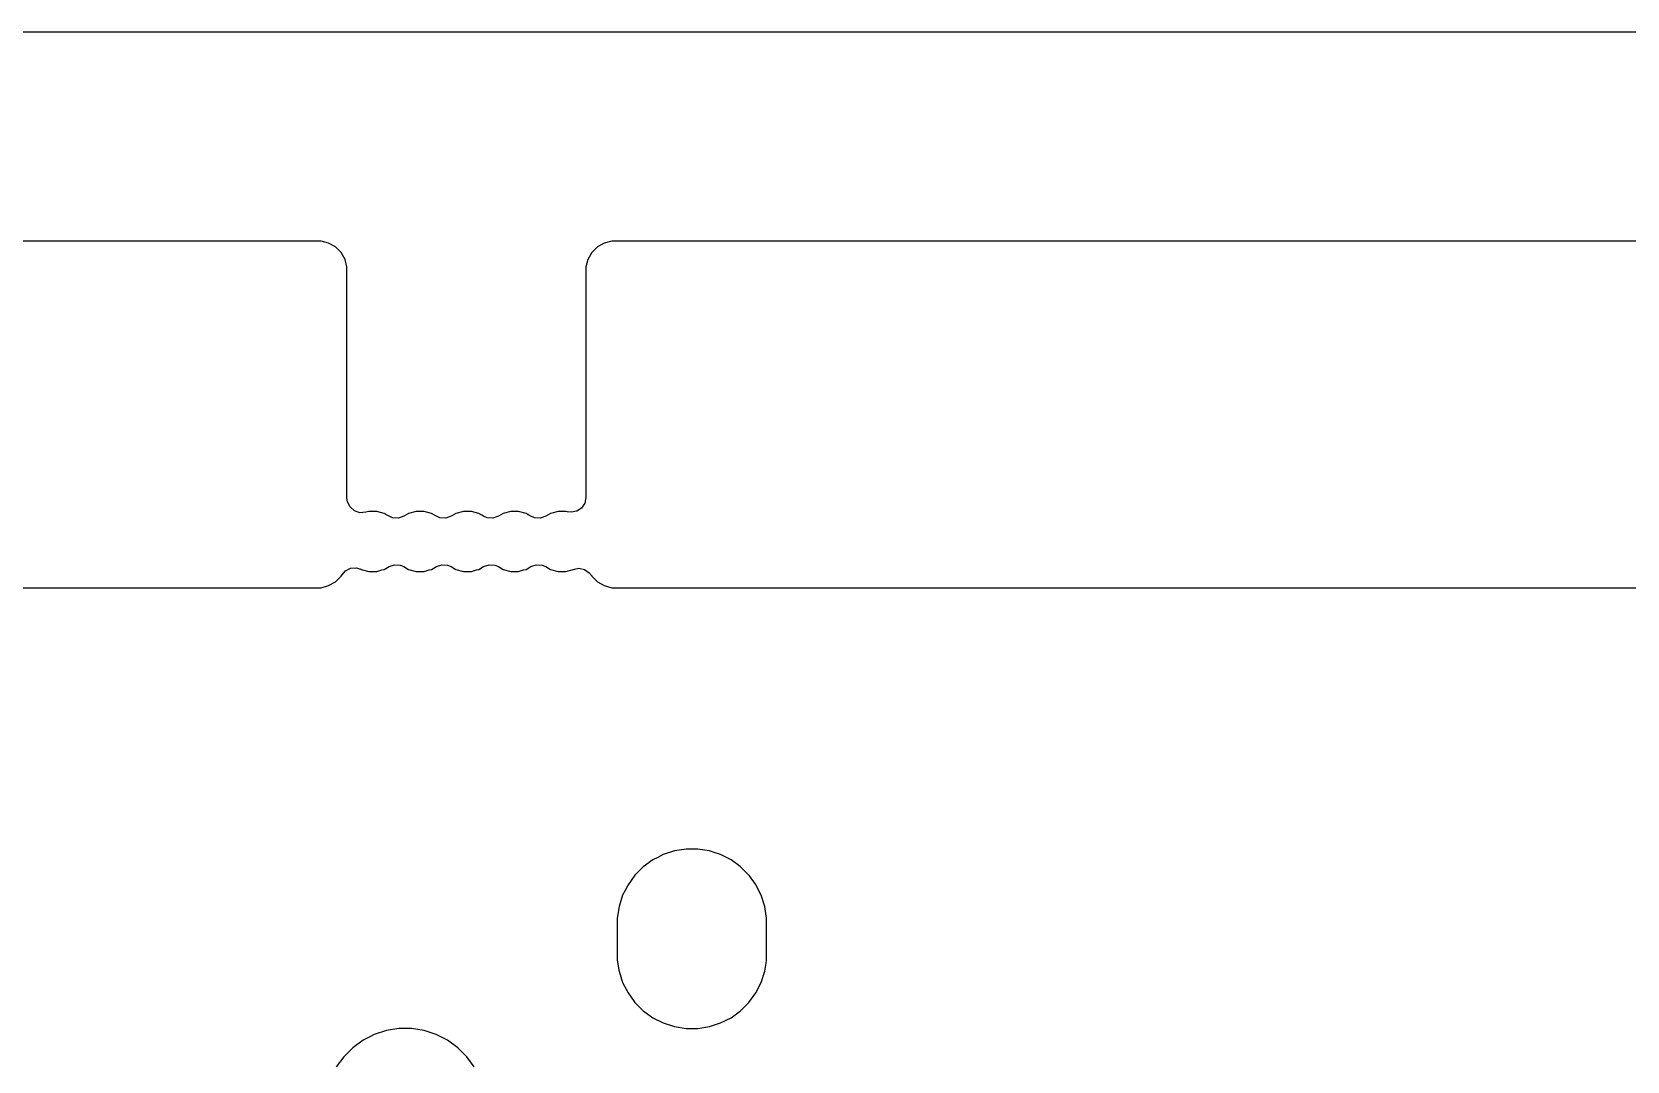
# Model space of a CAD drawing. Header units: inches. Extents: x 2.6 to 14.2, y -7.9 to -3.5.
# Drawn here: x 6.14 to 7.192, y -4.13 to -3.452 of the extents above; entities that cross this region are included whole.
import ezdxf

# ---------------------------------------------------------------- set-up
doc = ezdxf.new("R2010")
doc.units = ezdxf.units.IN
doc.header["$MEASUREMENT"] = 0
doc.layers.add('B.Cu', color=153, linetype='CONTINUOUS', true_color=0x4d7fc4)

msp = doc.modelspace()

# ---------------------------------------------------------------- linework, layer by layer
at = {"layer": 'B.Cu', "linetype": 'CONTINUOUS'}
for p, q in [((2.598, -3.4524), (14.1925, -3.4524)), ((6.3309, -3.5901), (3.3782, -3.5901)), ((6.3359, -3.5914), (6.3309, -3.5901)), ((6.3404, -3.594), (6.3359, -3.5914)), ((6.3359, -3.5914), (6.3359, -3.5914)), ((6.3359, -3.5914), (6.3359, -3.5914)), ((6.3441, -3.5977), (6.3404, -3.594)), ((6.5131, -3.594), (6.5094, -3.5977)), ((6.5176, -3.5914), (6.5131, -3.594)), ((6.5226, -3.5901), (6.5176, -3.5914)), ((6.5176, -3.5914), (6.5176, -3.5914)), ((6.5176, -3.5914), (6.5176, -3.5914)), ((6.5278, -3.5901), (6.5226, -3.5901)), ((7.3152, -3.5901), (6.5278, -3.5901)), ((6.3467, -3.6022), (6.3441, -3.5977)), ((6.348, -3.6072), (6.3467, -3.6022)), ((6.3467, -3.6022), (6.3467, -3.6022)), ((6.5068, -3.6022), (6.5055, -3.6072)), ((6.5094, -3.5977), (6.5068, -3.6022)), ((6.348, -3.7594), (6.348, -3.6072)), ((6.5055, -3.6072), (6.5055, -3.759)), ((6.3484, -3.7619), (6.348, -3.7594)), ((6.35, -3.7653), (6.3484, -3.7619)), ((6.5047, -3.7628), (6.5026, -3.766)), ((6.5055, -3.759), (6.5047, -3.7628)), ((6.3529, -3.7679), (6.35, -3.7653)), ((6.3565, -3.7691), (6.3529, -3.7679)), ((6.3604, -3.7688), (6.3565, -3.7691)), ((6.3624, -3.7683), (6.3604, -3.7688)), ((6.3676, -3.7683), (6.3624, -3.7683)), ((6.3726, -3.7696), (6.3676, -3.7683)), ((6.3744, -3.7707), (6.3726, -3.7696)), ((6.3726, -3.7696), (6.3726, -3.7696)), ((6.3757, -3.7714), (6.3744, -3.7707)), ((6.3781, -3.7724), (6.3757, -3.7714)), ((6.3819, -3.7726), (6.3781, -3.7724)), ((6.3855, -3.7714), (6.3819, -3.7726)), ((6.3886, -3.7696), (6.3855, -3.7714)), ((6.3936, -3.7683), (6.3886, -3.7696)), ((6.3988, -3.7683), (6.3936, -3.7683)), ((6.4038, -3.7696), (6.3988, -3.7683)), ((6.4056, -3.7707), (6.4038, -3.7696)), ((6.4038, -3.7696), (6.4038, -3.7696)), ((6.4069, -3.7714), (6.4056, -3.7707)), ((6.4092, -3.7724), (6.4069, -3.7714)), ((6.4131, -3.7726), (6.4092, -3.7724)), ((6.4167, -3.7714), (6.4131, -3.7726)), ((6.4198, -3.7696), (6.4167, -3.7714)), ((6.4248, -3.7683), (6.4198, -3.7696)), ((6.43, -3.7683), (6.4248, -3.7683)), ((6.435, -3.7696), (6.43, -3.7683)), ((6.4368, -3.7707), (6.435, -3.7696)), ((6.435, -3.7696), (6.435, -3.7696)), ((6.438, -3.7714), (6.4368, -3.7707)), ((6.4404, -3.7724), (6.438, -3.7714)), ((6.4442, -3.7726), (6.4404, -3.7724)), ((6.4478, -3.7714), (6.4442, -3.7726)), ((6.4509, -3.7696), (6.4478, -3.7714)), ((6.4559, -3.7683), (6.4509, -3.7696)), ((6.4611, -3.7683), (6.4559, -3.7683)), ((6.4661, -3.7696), (6.4611, -3.7683)), ((6.4679, -3.7707), (6.4661, -3.7696)), ((6.4661, -3.7696), (6.4661, -3.7696)), ((6.4692, -3.7714), (6.4679, -3.7707)), ((6.4716, -3.7724), (6.4692, -3.7714)), ((6.4754, -3.7726), (6.4716, -3.7724)), ((6.479, -3.7714), (6.4754, -3.7726)), ((6.4821, -3.7696), (6.479, -3.7714)), ((6.4871, -3.7683), (6.4821, -3.7696)), ((6.4923, -3.7683), (6.4871, -3.7683)), ((6.4931, -3.7685), (6.4923, -3.7683)), ((6.4923, -3.7683), (6.4923, -3.7683)), ((6.4957, -3.7688), (6.4931, -3.7685)), ((6.4994, -3.7681), (6.4957, -3.7688)), ((6.5026, -3.766), (6.4994, -3.7681)), ((6.347, -3.8073), (6.3504, -3.8056)), ((6.3504, -3.8056), (6.3542, -3.8054)), ((6.3542, -3.8054), (6.3568, -3.8062)), ((6.3568, -3.8062), (6.3568, -3.8061)), ((6.3568, -3.8061), (6.3574, -3.8064)), ((6.3726, -3.8064), (6.3757, -3.8046)), ((6.3757, -3.8046), (6.3793, -3.8033)), ((6.3793, -3.8033), (6.3831, -3.8036)), ((6.3831, -3.8036), (6.3855, -3.8046)), ((6.3855, -3.8046), (6.3886, -3.8064)), ((6.4038, -3.8064), (6.4069, -3.8046)), ((6.4069, -3.8046), (6.4105, -3.8033)), ((6.4105, -3.8033), (6.4143, -3.8036)), ((6.4143, -3.8036), (6.4167, -3.8046)), ((6.4167, -3.8046), (6.4198, -3.8064)), ((6.435, -3.8064), (6.438, -3.8046)), ((6.438, -3.8046), (6.4417, -3.8033)), ((6.4417, -3.8033), (6.4455, -3.8036)), ((6.4455, -3.8036), (6.4478, -3.8046)), ((6.4478, -3.8046), (6.4509, -3.8064)), ((6.4661, -3.8064), (6.4692, -3.8046)), ((6.4692, -3.8046), (6.4728, -3.8033)), ((6.4728, -3.8033), (6.4767, -3.8036)), ((6.4767, -3.8036), (6.479, -3.8046)), ((6.479, -3.8046), (6.4821, -3.8064)), ((6.498, -3.8063), (6.5008, -3.8057)), ((6.5008, -3.8057), (6.5045, -3.8065)), ((6.3359, -3.8171), (6.3404, -3.8146)), ((6.3404, -3.8146), (6.3441, -3.8109)), ((6.3441, -3.8109), (6.3445, -3.8102)), ((6.3445, -3.8102), (6.347, -3.8073)), ((6.3574, -3.8064), (6.3624, -3.8077)), ((6.3624, -3.8077), (6.3676, -3.8077)), ((6.3676, -3.8077), (6.3709, -3.8068)), ((6.3709, -3.8068), (6.3726, -3.8064)), ((6.3886, -3.8064), (6.3886, -3.8064)), ((6.3886, -3.8064), (6.3886, -3.8064)), ((6.3886, -3.8064), (6.3936, -3.8077)), ((6.3936, -3.8077), (6.3988, -3.8077)), ((6.3988, -3.8077), (6.4021, -3.8068)), ((6.4021, -3.8068), (6.4038, -3.8064)), ((6.4198, -3.8064), (6.4248, -3.8077)), ((6.4248, -3.8077), (6.43, -3.8077)), ((6.43, -3.8077), (6.4333, -3.8068)), ((6.4333, -3.8068), (6.435, -3.8064)), ((6.4509, -3.8064), (6.4559, -3.8077)), ((6.4559, -3.8077), (6.4611, -3.8077)), ((6.4611, -3.8077), (6.4644, -3.8068)), ((6.4644, -3.8068), (6.4661, -3.8064)), ((6.4821, -3.8064), (6.4821, -3.8064)), ((6.4821, -3.8064), (6.4821, -3.8064)), ((6.4821, -3.8064), (6.4871, -3.8077)), ((6.4871, -3.8077), (6.4923, -3.8077)), ((6.4923, -3.8077), (6.4979, -3.8062)), ((6.4979, -3.8062), (6.498, -3.8063)), ((6.5045, -3.8065), (6.5077, -3.8086)), ((6.5077, -3.8086), (6.5093, -3.8106)), ((6.5093, -3.8106), (6.5094, -3.8109)), ((6.5094, -3.8109), (6.5131, -3.8146)), ((6.5131, -3.8146), (6.5176, -3.8171)), ((5.7234, -3.8185), (6.3309, -3.8185)), ((6.3309, -3.8185), (6.3359, -3.8171)), ((6.5176, -3.8171), (6.5226, -3.8185)), ((6.5226, -3.8185), (7.3152, -3.8185)), ((6.5565, -3.9943), (6.5529, -3.9961)), ((6.5638, -3.9919), (6.5565, -3.9943)), ((6.5565, -3.9943), (6.5565, -3.9943)), ((6.5715, -3.9907), (6.5638, -3.9919)), ((6.5792, -3.9907), (6.5715, -3.9907)), ((6.5715, -3.9907), (6.5715, -3.9907)), ((6.5715, -3.9907), (6.5715, -3.9907)), ((6.5869, -3.9919), (6.5792, -3.9907)), ((6.5792, -3.9907), (6.5792, -3.9907)), ((6.5792, -3.9907), (6.5792, -3.9907)), ((6.59, -3.9929), (6.5869, -3.9919)), ((6.5869, -3.9919), (6.5869, -3.9919)), ((6.5869, -3.9919), (6.5869, -3.9919)), ((6.5943, -3.9943), (6.59, -3.9929)), ((6.6012, -3.9978), (6.5943, -3.9943)), ((6.5943, -3.9943), (6.5943, -3.9943)), ((6.5943, -3.9943), (6.5943, -3.9943)), ((6.5943, -3.9943), (6.5943, -3.9943)), ((6.5433, -4.0024), (6.5378, -4.0079)), ((6.5496, -3.9978), (6.5433, -4.0024)), ((6.5529, -3.9961), (6.5496, -3.9978)), ((6.5496, -3.9978), (6.5496, -3.9978)), ((6.5496, -3.9978), (6.5496, -3.9978)), ((6.5496, -3.9978), (6.5496, -3.9978)), ((6.6072, -4.0022), (6.6012, -3.9978)), ((6.6012, -3.9978), (6.6012, -3.9978)), ((6.6012, -3.9978), (6.6012, -3.9978)), ((6.6074, -4.0024), (6.6072, -4.0022)), ((6.6129, -4.0079), (6.6074, -4.0024)), ((6.5333, -4.0141), (6.5316, -4.0174)), ((6.5378, -4.0079), (6.5333, -4.0141)), ((6.5333, -4.0141), (6.5333, -4.0141)), ((6.5333, -4.0141), (6.5333, -4.0141)), ((6.5333, -4.0141), (6.5333, -4.0141)), ((6.6132, -4.0083), (6.6129, -4.0079)), ((6.6172, -4.0138), (6.6132, -4.0083)), ((6.6175, -4.0141), (6.6172, -4.0138)), ((6.621, -4.021), (6.6175, -4.0141)), ((6.5297, -4.021), (6.5273, -4.0284)), ((6.5316, -4.0174), (6.5297, -4.021)), ((6.5297, -4.021), (6.5297, -4.021)), ((6.6234, -4.0284), (6.621, -4.021)), ((6.5273, -4.0284), (6.5261, -4.0361)), ((6.5261, -4.0361), (6.5261, -4.0361)), ((6.5261, -4.0361), (6.5261, -4.0635)), ((6.6246, -4.0361), (6.6234, -4.0284)), ((6.6246, -4.0418), (6.6246, -4.0361)), ((6.6246, -4.0635), (6.6246, -4.0418)), ((6.5261, -4.0635), (6.5261, -4.0635)), ((6.5261, -4.0635), (6.5272, -4.0705)), ((6.6234, -4.0711), (6.6238, -4.0685)), ((6.6238, -4.0685), (6.6242, -4.0659)), ((6.6242, -4.0658), (6.6246, -4.0635)), ((6.6242, -4.0659), (6.6242, -4.0658)), ((6.6242, -4.0659), (6.6242, -4.0659)), ((6.5272, -4.0705), (6.5273, -4.0711)), ((6.5273, -4.0711), (6.5297, -4.0785)), ((6.5297, -4.0785), (6.5333, -4.0854)), ((6.6175, -4.0854), (6.621, -4.0785)), ((6.621, -4.0785), (6.6234, -4.0711)), ((6.5333, -4.0854), (6.5333, -4.0854)), ((6.5333, -4.0854), (6.5333, -4.0854)), ((6.5333, -4.0854), (6.5373, -4.091)), ((6.6129, -4.0917), (6.6175, -4.0854)), ((6.5373, -4.091), (6.5378, -4.0917)), ((6.5378, -4.0917), (6.5433, -4.0972)), ((6.5433, -4.0972), (6.5454, -4.0987)), ((6.5454, -4.0987), (6.5495, -4.1017)), ((6.6012, -4.1017), (6.6074, -4.0972)), ((6.6074, -4.0972), (6.6129, -4.0917)), ((6.374, -4.1101), (6.366, -4.1127)), ((6.3822, -4.1088), (6.374, -4.1101)), ((6.3906, -4.1088), (6.3822, -4.1088)), ((6.3822, -4.1088), (6.3822, -4.1088)), ((6.3989, -4.1101), (6.3906, -4.1088)), ((6.3906, -4.1088), (6.3906, -4.1088)), ((6.4068, -4.1127), (6.3989, -4.1101)), ((6.5495, -4.1017), (6.5496, -4.1017)), ((6.5496, -4.1017), (6.5565, -4.1052)), ((6.5565, -4.1052), (6.5638, -4.1076)), ((6.5638, -4.1076), (6.5715, -4.1088)), ((6.5715, -4.1088), (6.5715, -4.1088)), ((6.5715, -4.1088), (6.5792, -4.1088)), ((6.5792, -4.1088), (6.5869, -4.1076)), ((6.5792, -4.1088), (6.5792, -4.1088)), ((6.5869, -4.1076), (6.5943, -4.1052)), ((6.5943, -4.1052), (6.6012, -4.1017)), ((6.3518, -4.1215), (6.3459, -4.1274)), ((6.3586, -4.1165), (6.3518, -4.1215)), ((6.363, -4.1143), (6.3586, -4.1165)), ((6.366, -4.1127), (6.363, -4.1143)), ((6.366, -4.1127), (6.366, -4.1127)), ((6.366, -4.1127), (6.366, -4.1127)), ((6.4143, -4.1165), (6.4068, -4.1127)), ((6.4068, -4.1127), (6.4068, -4.1127)), ((6.4068, -4.1127), (6.4068, -4.1127)), ((6.4211, -4.1215), (6.4143, -4.1165)), ((6.427, -4.1274), (6.4211, -4.1215)), ((6.3459, -4.1274), (6.3409, -4.1341)), ((6.4319, -4.1341), (6.427, -4.1274))]:
    msp.add_line(p, q, dxfattribs=at)

doc.saveas('drawing.dxf')
